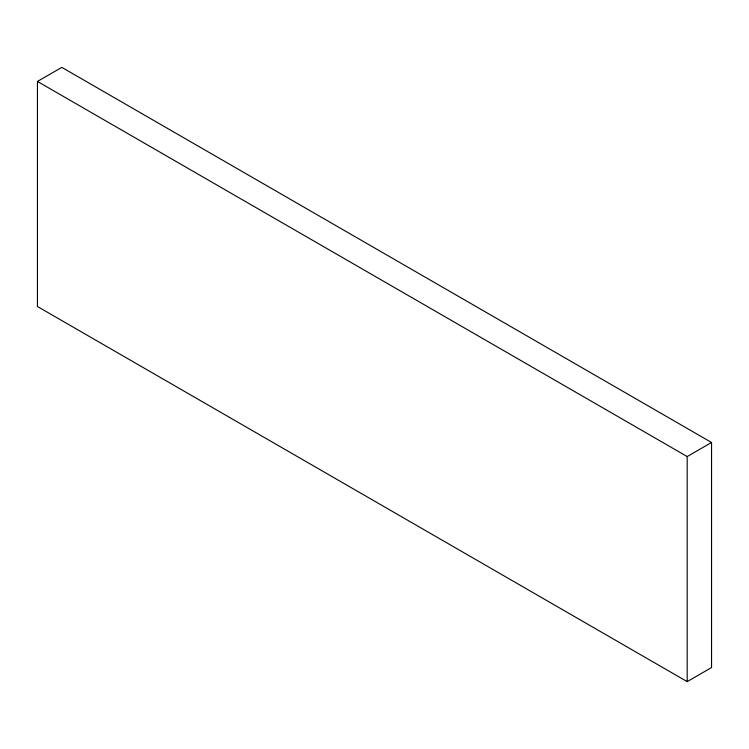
<?xml version="1.0" encoding="UTF-8"?>
<svg xmlns="http://www.w3.org/2000/svg" width="749" height="749" viewBox="0 0 749 749"><rect width="100%" height="100%" fill="white"/><g stroke="black" fill="none" stroke-linecap="round" stroke-linejoin="round"><path stroke-width="1.12" d="M37.45 81.435L61.811 67.373L711.55 442.49L711.55 667.565L687.189 681.627L37.45 306.51L37.45 81.435L687.189 456.553L711.55 442.49M687.189 456.553L687.189 681.627"/></g></svg>
